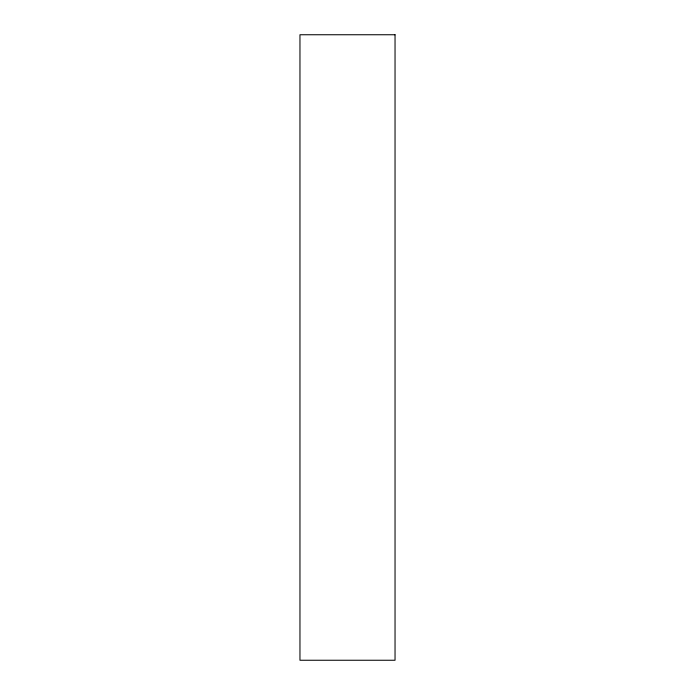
<?xml version="1.0" encoding="UTF-8"?>
<svg xmlns="http://www.w3.org/2000/svg" width="695" height="695" viewBox="0 0 695 695"><rect width="100%" height="100%" fill="white"/><g stroke="black" fill="none" stroke-linecap="round" stroke-linejoin="round"><path stroke-width="1.04" d="M395.038 34.75L299.962 34.75L299.962 660.25L395.038 660.25L395.038 34.75"/></g></svg>
